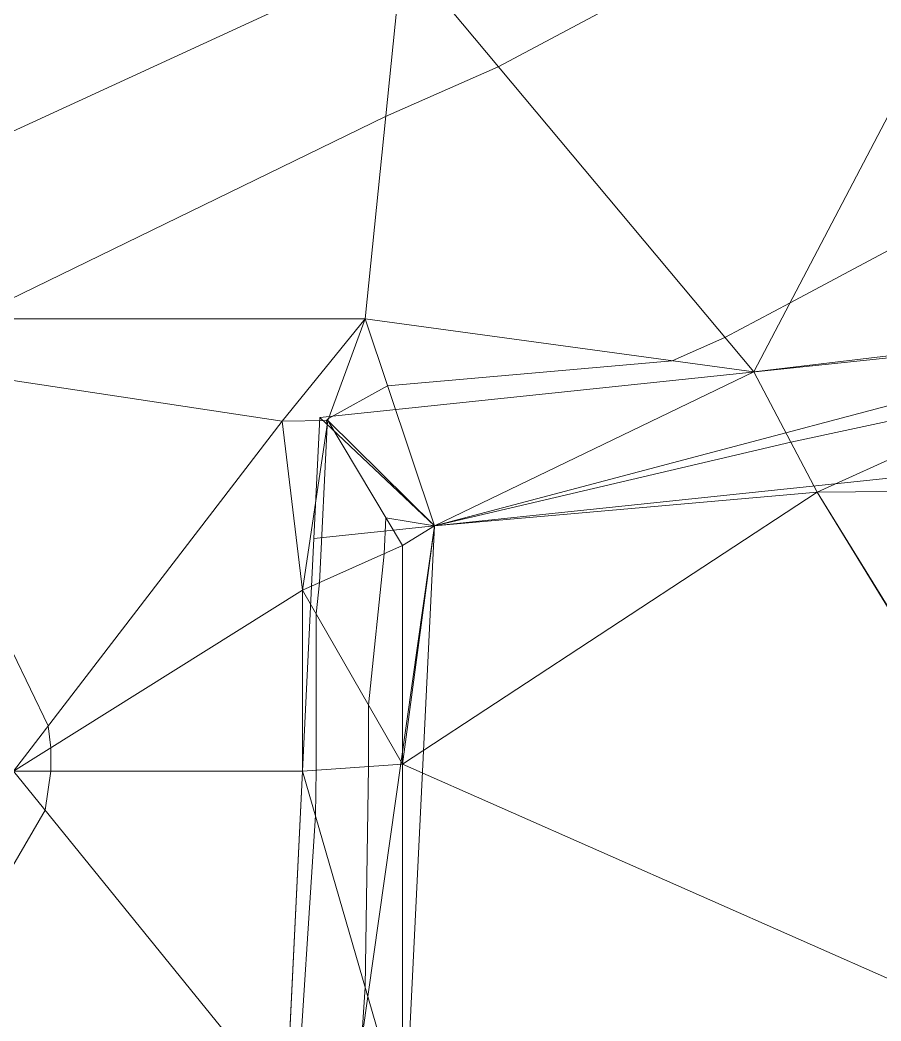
# Model space of a CAD drawing. Header units: millimetres. Extents: x -31422 to 28571, y -18299 to 14701.
# Drawn here: x -17868 to -14629, y 3059 to 6825 of the extents above; entities that cross this region are included whole.
import ezdxf

# ---------------------------------------------------------------- set-up
doc = ezdxf.new("R2010")
doc.units = ezdxf.units.MM
for name, color, linetype, lineweight in [('A-WALL', 113, 'Continuous', 9), ('C-TOPO', 7, 'Continuous', 9), ('C-TOPO-MAJR', 7, 'Continuous', 9)]:
    doc.layers.add(name, color=color, linetype=linetype, lineweight=lineweight)

msp = doc.modelspace()

# ---------------------------------------------------------------- linework, layer by layer
at = {"layer": 'C-TOPO-MAJR'}
for points in [[(-22142.7, 1441.8, 2000), (-19429.2, 2176.9, 2000), (-18665.7, 2720.5, 2000), (-18017.2, 3433.6, 2000), (-17772.4, 3851.6, 2000), (-17751.8, 3999.3, 2000), (-17751.8, 4087.1, 2000), (-17761.8, 4169.1, 2000), (-18427, 5549.2, 2000), (-18056.4, 5701, 2000), (-16492.1, 6461.7, 2000), (-16068.4, 6649.7, 2000), (-13900.3, 7802.7, 2000), (-13429.2, 8053.9, 2000), (-12553.9, 8065.8, 2000), (-10429.2, 8086.5, 2000)], [(-20279.7, -956.5, 1000), (-19526.6, -408.1, 1000), (-19429.2, -277.4, 1000), (-19396.2, -287.3, 1000), (-19081.8, -221.9, 1000), (-17140.3, 386.3, 1000), (-16943, 1166.3, 1000), (-16827.8, 2730.3, 1000), (-16756.1, 3831.4, 1000), (-16753.5, 4002.8, 1000), (-16753.5, 4590.2, 1000), (-16741.4, 4707.6, 1000), (-16712.1, 5299.6, 1000), (-16714.4, 5318.7, 1000), (-16706.9, 5325.2, 1000), (-16484.8, 5448.3, 1000), (-15414.4, 5542.8, 1000), (-15216.2, 5630.7, 1000), (-14971, 5761.1, 1000), (-13429.2, 6583.3, 1000), (-10564.5, 6622.2, 1000), (-10429.2, 6623.5, 1000)], [(-17802.4, -829.8, 0), (-16887.5, -46.1, 0), (-16690.5, 1486, 0), (-16600, 2713.5, 0), (-16569.3, 3185.4, 0), (-16556.9, 4016.3, 0), (-16556.9, 4247.6, 0), (-16498.1, 4816.5, 0), (-16491.4, 4952, 0), (-16309, 4922, 0), (-14968.2, 5236.6, 0), (-13992.1, 5445.7, 0), (-13429.2, 5491.3, 0), (-13428.8, 5491.3, 0)]]:
    msp.add_polyline3d(points, dxfattribs=at)

# ---------------------------------------------------------------- meshes
at = {"layer": 'A-WALL'}
mesh = msp.add_polyface(dxfattribs=at)
corners = [(-13428.3, 5224.8, -800), (-16309, 4922, -800), (-16761.9, 4874.4, -800), (-16739.7, 5329.2, -800), (-13475.4, 5672.3, -800)]
mesh.append_faces([[corners[k] for k in face] for face in [(1, 4, 0)]], dxfattribs={"vtx0": -1})
mesh.append_faces([[corners[k] for k in face] for face in [(3, 4, 1, 2)]], dxfattribs={"vtx1": -1})
mesh = msp.add_polyface(dxfattribs=at)
corners = [(-16761.9, 4874.4, 1000), (-16309, 4922, 1000), (-13428.3, 5224.8, 1000), (-13475.4, 5672.3, 1000), (-16739.7, 5329.2, 1000)]
mesh.append_faces([[corners[k] for k in face] for face in [(1, 4, 0)]], dxfattribs={"vtx0": -1})
mesh.append_faces([[corners[k] for k in face] for face in [(3, 4, 1, 2)]], dxfattribs={"vtx1": -1})
mesh = msp.add_polyface(dxfattribs=at)
corners = [(-16739.7, 5329.2, -800), (-16739.7, 5329.2, 1000), (-13475.4, 5672.3, 1000), (-13475.4, 5672.3, -800)]
mesh.append_faces([[corners[k] for k in face] for face in [(2, 3, 0, 1)]])
mesh = msp.add_polyface(dxfattribs=at)
corners = [(-16761.9, 4874.4, -800), (-16761.9, 4874.4, 1000), (-16739.7, 5329.2, 1000), (-16739.7, 5329.2, -800)]
mesh.append_faces([[corners[k] for k in face] for face in [(2, 3, 0, 1)]])
mesh = msp.add_polyface(dxfattribs=at)
corners = [(-16761.9, 4874.4, -800), (-16309, 4922, -800), (-13428.3, 5224.8, -800), (-13428.3, 5224.8, 1000), (-16309, 4922, 1000), (-16761.9, 4874.4, 1000)]
mesh.append_faces([[corners[k] for k in face] for face in [(4, 5, 0, 1), (1, 2, 3, 4)]], dxfattribs={"vtx3": -1})
mesh = msp.add_polyface(dxfattribs=at)
corners = [(-17029.7, -608.7, -800), (-16997, 60.4, -800), (-16761.9, 4874.4, -800), (-16309, 4922, -800), (-16556, -135, -800)]
mesh.append_faces([[corners[k] for k in face] for face in [(1, 4, 0)]], dxfattribs={"vtx0": -1})
mesh.append_faces([[corners[k] for k in face] for face in [(3, 4, 1, 2)]], dxfattribs={"vtx1": -1})
mesh = msp.add_polyface(dxfattribs=at)
corners = [(-16761.9, 4874.4, 1000), (-16997, 60.4, 1000), (-17029.7, -608.7, 1000), (-16556, -135, 1000), (-16309, 4922, 1000)]
mesh.append_faces([[corners[k] for k in face] for face in [(1, 4, 0)]], dxfattribs={"vtx0": -1})
mesh.append_faces([[corners[k] for k in face] for face in [(3, 4, 1, 2)]], dxfattribs={"vtx1": -1})
mesh = msp.add_polyface(dxfattribs=at)
corners = [(-16761.9, 4874.4, -800), (-16761.9, 4874.4, 1000), (-16309, 4922, 1000), (-16309, 4922, -800)]
mesh.append_faces([[corners[k] for k in face] for face in [(3, 0, 1, 2)]])
mesh = msp.add_polyface(dxfattribs=at)
corners = [(-16309, 4922, -800), (-16309, 4922, 1000), (-16556, -135, 1000), (-16556, -135, -800)]
mesh.append_faces([[corners[k] for k in face] for face in [(2, 3, 0, 1)]])
mesh = msp.add_polyface(dxfattribs=at)
corners = [(-16761.9, 4874.4, -800), (-16997, 60.4, -800), (-17029.7, -608.7, -800), (-17029.7, -608.7, 1000), (-16997, 60.4, 1000), (-16761.9, 4874.4, 1000)]
mesh.append_faces([[corners[k] for k in face] for face in [(5, 0, 1, 4), (2, 3, 4, 1)]], dxfattribs={"vtx2": -1})
at = {"layer": 'C-TOPO'}
mesh = msp.add_polyface(dxfattribs=at)
corners = [(-19429.2, 5701, 2480), (-16429.2, 7081.2, 2423.4), (-19429.2, 8701, 2720), (-16429.2, 14701, 3480), (-19429.2, 14701, 3380), (-19429.2, 13083.2, 3295.2), (-16429.2, 11701, 3120), (-19429.2, 11701, 2900), (-14868.7, 5048, -623), (-13429.2, 5061.6, -820), (-13429.2, 5701, 400), (-16309, 4922), (-15107.5, 5500.8, 872.5), (-16709.2, 5318.8, 991.9), (-16429.2, 4847.3, -283.2), (-16882, 5315.3, 1260), (-16569.2, 5701, 1480), (-16804.6, 4679.3, 1260), (-13429.2, 8701, 2440), (-10429.2, 6524, 932), (-13428, 5061.8, -819.5), (-16429.2, 8701, 2680), (-13429.2, 14701, 3520), (-13429.2, 9623.8, 3131.1), (-10429.2, 8701, 2420), (-10429.2, 9761, 3240), (-13429.2, 11701, 3240), (-10429.2, 14701, 3600), (-7713, 5701, 565), (-10429.2, 6470.8, 596.2), (-10429.2, 5701, 360.8), (-7429.2, 6463.3, 827.8), (-7429.2, 7225.4, 1267.8), (-10429.2, 11701, 3240), (-7429.2, 10990.1, 3425.5), (-7429.2, 14701, 3685), (-7429.2, 9715.6, 3011.4)]
mesh.append_faces([[corners[k] for k in face] for face in [(0, 1, 2), (3, 4, 5), (6, 5, 7), (7, 2, 6), (8, 9, 10), (11, 8, 12), (13, 14, 11), (15, 13, 16), (15, 17, 13), (13, 11, 16), (16, 1, 0), (8, 10, 12), (16, 11, 12), (18, 12, 10), (12, 18, 1), (10, 19, 18), (12, 1, 16), (10, 9, 20), (21, 2, 1), (22, 3, 6), (5, 6, 3), (2, 21, 6), (23, 6, 21), (23, 18, 24), (18, 23, 21), (25, 26, 23), (26, 22, 6), (27, 22, 26), (23, 26, 6), (21, 1, 18), (0, 15, 16), (28, 19, 29), (29, 19, 10), (30, 29, 10), (28, 29, 30), (31, 19, 28), (32, 24, 19), (31, 32, 19), (33, 25, 34), (24, 25, 23), (35, 27, 33), (33, 27, 26), (36, 25, 24), (25, 33, 26), (19, 24, 18)]])
mesh = msp.add_polyface(dxfattribs=at)
corners = [(-18161.1, -1103.7, -700), (-18775.3, -1700.7, -700), (-17843, -1421.9, -800), (-18564, -2098, -800), (-18076.3, -1018.9, 200), (-19429.2, -667.6, 73.6), (-16669.2, -299, -795), (-16429.2, 2701, -750), (-16997, 60.4, 880), (-16796, -135, -735), (-16429.2, -3299, -940), (-19429.2, -269, 1020), (-17892.1, 3999.3, 2109.6), (-18172.2, 2733.1, 1864.3), (-16866.5, 2733.1, 1170), (-16882, 5315.3, 1260), (-19429.2, 5701, 2480), (-16804.6, 3999.3, 1260), (-16804.6, 4679.3, 1260), (-16429.2, 4025.1, -649.3), (-16709.2, 5318.8, 991.9), (-16429.2, 4847.3, -283.2), (-13429.2, -299, -820), (-13418.1, -316.4, -820.3), (-13418.1, -287.4, -817.3), (-13429.2, 2701, -820), (-13418.1, -309.4, -820), (-13429.2, -3299, -820), (-13412.6, -3308.3, -820.4), (-13423.7, 2703.9, -818.7), (-16309, 4922), (-14868.7, 5048, -623), (-13429.2, 5061.6, -820), (-13423.7, 2706.5, -817.8), (-13428, 5061.8, -819.5), (-19429.2, -3299, -830), (-19429.2, 2701, 2210)]
mesh.append_faces([[corners[k] for k in face] for face in [(0, 1, 2), (2, 1, 3), (0, 4, 5), (4, 2, 6), (2, 4, 0), (7, 8, 9), (6, 9, 4), (2, 10, 6), (4, 9, 8), (3, 10, 2), (4, 8, 11), (12, 13, 14), (13, 11, 8), (14, 13, 8), (15, 16, 12), (17, 18, 12), (19, 18, 17), (20, 18, 21), (19, 21, 18), (14, 8, 7), (17, 12, 14), (17, 14, 7), (12, 18, 15), (7, 9, 6), (6, 22, 7), (6, 23, 22), (24, 7, 22), (25, 7, 24), (23, 26, 22), (27, 28, 23), (24, 22, 26), (10, 27, 23), (25, 24, 29), (30, 19, 31), (19, 17, 7), (19, 7, 25), (19, 30, 21), (31, 19, 25), (32, 31, 33), (33, 34, 32), (33, 31, 25), (25, 29, 33), (10, 23, 6), (3, 35, 10), (12, 36, 13)]])

doc.saveas('drawing.dxf')
